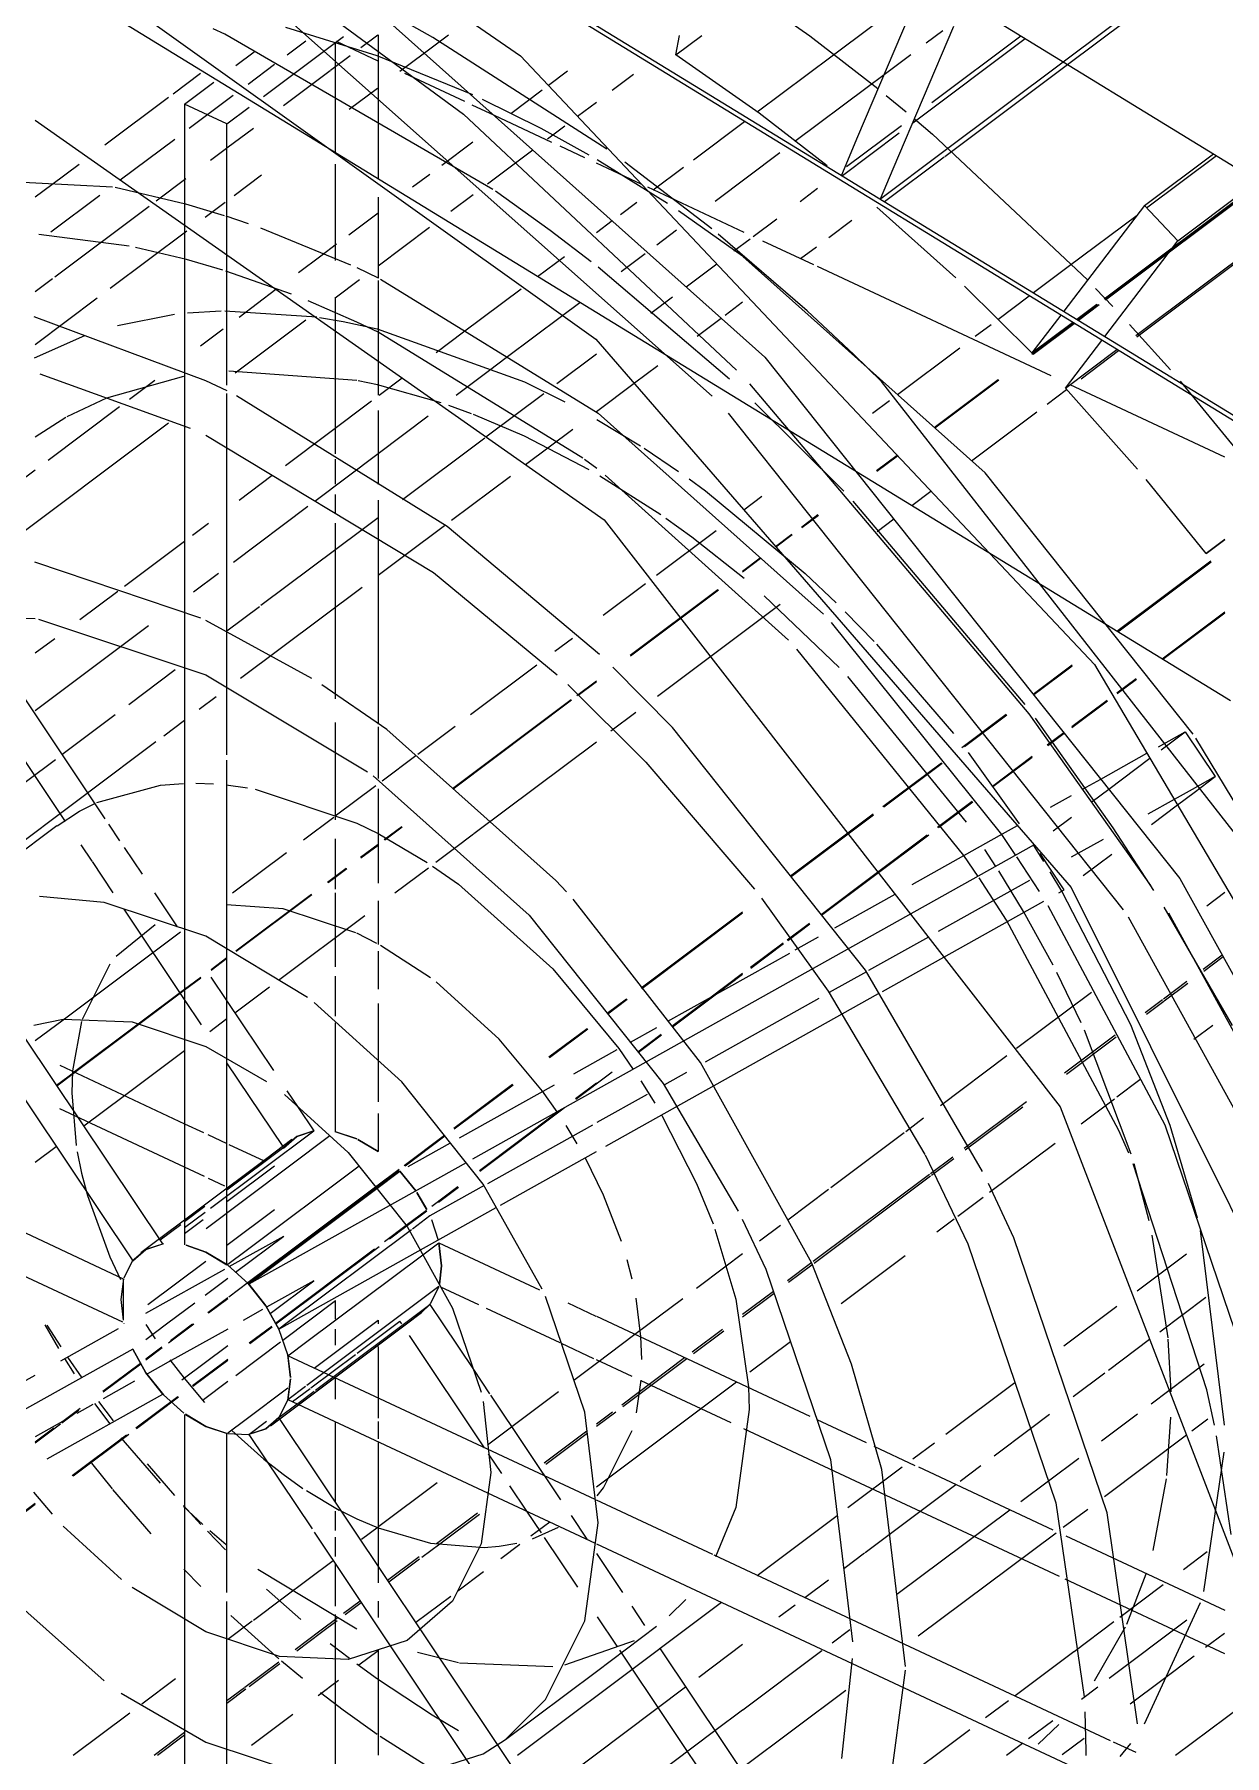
# Model space of a CAD drawing. Header units: metres. Extents: x 147 to 427, y -16 to 162.
# Drawn here: x 408.1048 to 408.1488, y -10.2872 to -10.2235 of the extents above; entities that cross this region are included whole.
import ezdxf

# ---------------------------------------------------------------- set-up
doc = ezdxf.new("R2010")
doc.units = ezdxf.units.M
doc.layers.add('P-SANR-FIXT', color=7, linetype='Continuous', lineweight=5)

# ---------------------------------------------------------------- blocks, each defined once
blk = doc.blocks.new('Bomba Jacuzzi1 - 15B-T 1_1_2CV TRIF_220_380V _1 1_2CV_-2414014-CAIXA D')
at = {"layer": 'P-SANR-FIXT', "color": 4, "lineweight": 15, "true_color": 0x00ffff}
for p, q in [((177.516278, -10.203446), (177.57141, -10.237236)), ((177.515048, -10.211928), (177.564715, -10.242341)), ((177.556903, -10.248194), (177.507237, -10.217781))]:
    blk.add_line(p, q, dxfattribs=at)
at = {"layer": 'P-SANR-FIXT', "color": 254, "lineweight": 15, "true_color": 0xbfffff}
for p, q in [((177.51168, -10.211284), (177.530629, -10.224324)), ((177.53638, -10.224297), (177.536515, -10.223577)), ((177.53638, -10.224297), (177.537339, -10.223579)), ((177.539455, -10.226456), (177.53638, -10.224297)), ((177.546327, -10.228051), (177.55087, -10.224647)), ((177.544158, -10.225792), (177.544904, -10.226408)), ((177.54197, -10.228397), (177.539455, -10.226456)), ((177.545207, -10.226662), (177.545872, -10.227228)), ((177.5431, -10.227333), (177.542503, -10.22874)), ((177.544102, -10.229719), (177.546298, -10.228073)), ((177.543948, -10.229625), (177.544421, -10.228513)), ((177.553396, -10.234675), (177.559498, -10.230103)), ((177.551908, -10.232937), (177.552543, -10.233604)), ((177.555039, -10.236365), (177.558573, -10.240689)), ((177.55294, -10.255932), (177.538323, -10.237549))]:
    blk.add_line(p, q, dxfattribs=at)
at = {"layer": 'P-SANR-FIXT', "color": 131, "lineweight": 15, "true_color": 0x80ffff}
for p, q in [((177.564485, -10.242424), (177.514903, -10.212037)), ((177.55087, -10.224647), (177.556176, -10.220672)), ((177.545319, -10.222109), (177.5431, -10.227333)), ((177.544421, -10.228513), (177.546663, -10.223234)), ((177.545872, -10.227228), (177.551604, -10.232623)), ((177.553711, -10.229866), (177.556264, -10.227953)), ((177.554951, -10.231173), (177.557431, -10.229315)), ((177.553711, -10.229866), (177.550728, -10.233777)), ((177.552254, -10.23471), (177.554951, -10.231173)), ((177.55316, -10.234265), (177.55468, -10.235953))]:
    blk.add_line(p, q, dxfattribs=at)
at = {"layer": 'P-SANR-FIXT', "color": 7, "lineweight": 15, "true_color": 0xdfffff}
for p, q in [((177.550708, -10.224548), (177.555994, -10.220587)), ((177.545146, -10.226804), (177.549305, -10.223688)), ((177.542536, -10.22876), (177.544641, -10.227183)), ((177.552223, -10.233318), (177.55798, -10.229005)), ((177.546731, -10.232544), (177.543818, -10.229931)), ((177.54124, -10.233766), (177.537943, -10.230924)), ((177.549551, -10.23532), (177.547058, -10.232854)), ((177.550616, -10.233924), (177.549551, -10.23532)), ((177.551214, -10.234074), (177.551949, -10.233524)), ((177.550793, -10.236626), (177.55214, -10.234859)), ((177.550793, -10.236626), (177.552696, -10.235199)), ((177.558121, -10.25446), (177.543988, -10.236383)), ((177.553458, -10.239619), (177.550793, -10.236626)), ((177.555998, -10.242741), (177.55378, -10.239999)), ((177.556686, -10.24222), (177.555998, -10.242741)), ((177.55424, -10.249891), (177.555225, -10.24934)), ((177.554332, -10.250009), (177.555225, -10.24934)), ((177.555225, -10.24934), (177.556335, -10.250999)), ((177.555555, -10.251583), (177.556335, -10.250999)), ((177.530077, -10.286618), (177.533435, -10.284102))]:
    blk.add_line(p, q, dxfattribs=at)
at = {"layer": 'P-SANR-FIXT', "color": 7, "lineweight": 15, "true_color": 0xefffff}
for p, q in [((177.542159, -10.224328), (177.545844, -10.221567)), ((177.533826, -10.227782), (177.527384, -10.22365)), ((177.546193, -10.227931), (177.550708, -10.224548)), ((177.518199, -10.226113), (177.519277, -10.225305)), ((177.519768, -10.226847), (177.518199, -10.226113)), ((177.518199, -10.226113), (177.518199, -10.268325)), ((177.519768, -10.226847), (177.520593, -10.226229)), ((177.519768, -10.236514), (177.519768, -10.226847)), ((177.537703, -10.230729), (177.534492, -10.228261)), ((177.552271, -10.233361), (177.558038, -10.22904)), ((177.538847, -10.231746), (177.536471, -10.230068)), ((177.550893, -10.23213), (177.553439, -10.230222)), ((177.553436, -10.234725), (177.559498, -10.230182)), ((177.550262, -10.236172), (177.541613, -10.232126)), ((177.549551, -10.23532), (177.551055, -10.234193)), ((177.512844, -10.236098), (177.5184, -10.2381)), ((177.556686, -10.239177), (177.550971, -10.236504)), ((177.519768, -10.250189), (177.519768, -10.236826)), ((177.518984, -10.238367), (177.527411, -10.243449)), ((177.555998, -10.242741), (177.556686, -10.242225)), ((177.518796, -10.24513), (177.512664, -10.243066)), ((177.527411, -10.243449), (177.531986, -10.247236)), ((177.507018, -10.244928), (177.512671, -10.24515)), ((177.51279, -10.245173), (177.518984, -10.247232)), ((177.52291, -10.247365), (177.518984, -10.245218)), ((177.518984, -10.247232), (177.524973, -10.250816)), ((177.536246, -10.249178), (177.534041, -10.246949)), ((177.503167, -10.249308), (177.51628, -10.268911)), ((177.558907, -10.255023), (177.555612, -10.249571)), ((177.519768, -10.269059), (177.519768, -10.250391)), ((177.525178, -10.250967), (177.530949, -10.256123)), ((177.556335, -10.250999), (177.555475, -10.25148)), ((177.554937, -10.252046), (177.555555, -10.251583)), ((177.513478, -10.252821), (177.511734, -10.254128)), ((177.549637, -10.253527), (177.528856, -10.265151)), ((177.550747, -10.255185), (177.549851, -10.253845)), ((177.537293, -10.261572), (177.532572, -10.25553)), ((177.544024, -10.258946), (177.549992, -10.255608)), ((177.55055, -10.255296), (177.550747, -10.255185)), ((177.530949, -10.256123), (177.535906, -10.262347)), ((177.488026, -10.258138), (177.515897, -10.271175)), ((177.51739, -10.26829), (177.510208, -10.257555)), ((177.533788, -10.264672), (177.543878, -10.259028)), ((177.518984, -10.260981), (177.521224, -10.262277)), ((177.535906, -10.262347), (177.538687, -10.267081)), ((177.521237, -10.265126), (177.516585, -10.268612)), ((177.52989, -10.266852), (177.533435, -10.264869)), ((177.52862, -10.265283), (177.520578, -10.269782)), ((177.515945, -10.269586), (177.508698, -10.266196)), ((177.521687, -10.27144), (177.52973, -10.266942)), ((177.52644, -10.267642), (177.528116, -10.270669)), ((177.538832, -10.267367), (177.539709, -10.269217)), ((177.516764, -10.268495), (177.51739, -10.26829)), ((177.518984, -10.268589), (177.518254, -10.268336)), ((177.51628, -10.268911), (177.516764, -10.268495)), ((177.519796, -10.269038), (177.520474, -10.26853)), ((177.515945, -10.269583), (177.515845, -10.270345)), ((177.515945, -10.271096), (177.515945, -10.269586)), ((177.520578, -10.269782), (177.521283, -10.269253)), ((177.533005, -10.274513), (177.531555, -10.270238)), ((177.515845, -10.270345), (177.515925, -10.271106)), ((177.528116, -10.270669), (177.52917, -10.273774)), ((177.515952, -10.271229), (177.515956, -10.271248)), ((177.521382, -10.275014), (177.526408, -10.271248)), ((177.51628, -10.272185), (177.511936, -10.274615)), ((177.51628, -10.272186), (177.516764, -10.273054)), ((177.522022, -10.272428), (177.522728, -10.2719)), ((177.533396, -10.277749), (177.522022, -10.272428)), ((177.522022, -10.272428), (177.522122, -10.273226)), ((177.522122, -10.273281), (177.522022, -10.27404)), ((177.513119, -10.276233), (177.51739, -10.273844)), ((177.522022, -10.27404), (177.533396, -10.27936)), ((177.518199, -10.274599), (177.518199, -10.316779)), ((177.518984, -10.275037), (177.518232, -10.274591)), ((177.521687, -10.274715), (177.52237, -10.274203)), ((177.537347, -10.298124), (177.521687, -10.274715)), ((177.529245, -10.274116), (177.529529, -10.276746)), ((177.533499, -10.278603), (177.533005, -10.274513)), ((177.519768, -10.275301), (177.518984, -10.275037)), ((177.519768, -10.281184), (177.519768, -10.275301)), ((177.519796, -10.275307), (177.520553, -10.275339)), ((177.520578, -10.275335), (177.521228, -10.274848)), ((177.520578, -10.275335), (177.522914, -10.278828)), ((177.513308, -10.278287), (177.512622, -10.277475)), ((177.537743, -10.279782), (177.533435, -10.277767)), ((177.553454, -10.286047), (177.552331, -10.278234)), ((177.51587, -10.280705), (177.513711, -10.278727)), ((177.522993, -10.278947), (177.535127, -10.297086)), ((177.533005, -10.28223), (177.533499, -10.278603)), ((177.533435, -10.279379), (177.556276, -10.290063)), ((177.552464, -10.286668), (177.537797, -10.279807)), ((177.519768, -10.317513), (177.519768, -10.28152)), ((177.528116, -10.281501), (177.52644, -10.28296)), ((177.533435, -10.284102), (177.535665, -10.282431)), ((177.542905, -10.283628), (177.542508, -10.287325)), ((177.544063, -10.290158), (177.544876, -10.284061)), ((177.551512, -10.285595), (177.551546, -10.287045)), ((177.553405, -10.287108), (177.552572, -10.286719))]:
    blk.add_line(p, q, dxfattribs=at)
at = {"layer": 'P-SANR-FIXT', "color": 7, "lineweight": 15, "true_color": 0xf7ffff}
for p, q in [((177.527384, -10.22365), (177.526395, -10.223091)), ((177.545852, -10.226058), (177.549145, -10.22359)), ((177.539385, -10.226406), (177.542159, -10.224328)), ((177.543456, -10.225487), (177.544084, -10.225016)), ((177.533164, -10.228005), (177.531392, -10.227024)), ((177.536065, -10.229798), (177.53347, -10.228184)), ((177.543956, -10.229608), (177.546193, -10.227931)), ((177.553796, -10.229955), (177.556376, -10.228022)), ((177.507839, -10.228782), (177.515537, -10.229175)), ((177.515636, -10.229194), (177.518227, -10.229805)), ((177.531722, -10.230789), (177.529698, -10.229337)), ((177.538909, -10.230861), (177.535336, -10.22919)), ((177.525356, -10.229563), (177.525356, -10.232557)), ((177.533244, -10.23195), (177.531722, -10.230789)), ((177.538522, -10.23155), (177.539127, -10.231096)), ((177.541486, -10.232067), (177.539597, -10.231184)), ((177.52545, -10.232589), (177.533507, -10.237554)), ((177.538357, -10.23629), (177.533496, -10.232148)), ((177.54961, -10.233091), (177.550893, -10.23213)), ((177.551272, -10.23411), (177.552038, -10.233536)), ((177.544576, -10.236863), (177.546879, -10.235137)), ((177.545954, -10.238094), (177.548325, -10.236318)), ((177.550117, -10.237212), (177.550834, -10.236674)), ((177.533507, -10.237554), (177.541833, -10.244991)), ((177.542586, -10.240437), (177.539303, -10.237171)), ((177.547316, -10.239311), (177.549735, -10.237498)), ((177.549304, -10.248335), (177.542934, -10.240804)), ((177.552698, -10.245619), (177.556165, -10.24302)), ((177.552725, -10.245636), (177.556181, -10.243046)), ((177.510241, -10.245065), (177.515251, -10.252555)), ((177.542121, -10.245298), (177.548421, -10.253143)), ((177.554368, -10.246642), (177.556686, -10.244904)), ((177.554396, -10.246658), (177.556686, -10.244942)), ((177.552691, -10.247898), (177.553402, -10.247366)), ((177.55271, -10.247922), (177.553423, -10.247387)), ((177.552102, -10.251087), (177.553807, -10.250133)), ((177.552397, -10.251459), (177.553917, -10.25032)), ((177.514956, -10.25196), (177.517313, -10.251319)), ((177.517313, -10.251319), (177.518158, -10.251252)), ((177.525356, -10.251451), (177.525356, -10.25319)), ((177.555475, -10.25148), (177.554819, -10.251847)), ((177.553976, -10.252766), (177.554937, -10.252046)), ((177.548356, -10.253182), (177.549018, -10.252812)), ((177.52536, -10.253108), (177.527177, -10.254179)), ((177.527367, -10.254305), (177.528328, -10.254982)), ((177.550141, -10.255762), (177.55447, -10.263881)), ((177.556972, -10.260207), (177.554441, -10.255826)), ((177.535858, -10.263532), (177.537142, -10.266052)), ((177.55447, -10.263881), (177.557919, -10.274047)), ((177.522173, -10.264425), (177.521237, -10.265126)), ((177.520474, -10.26853), (177.524654, -10.265398)), ((177.521283, -10.269253), (177.525317, -10.266231)), ((177.537142, -10.266052), (177.537751, -10.267548)), ((177.537823, -10.267743), (177.538592, -10.270326)), ((177.522728, -10.2719), (177.527018, -10.268685)), ((177.526408, -10.271248), (177.52697, -10.270827)), ((177.538592, -10.270326), (177.539063, -10.273577)), ((177.516764, -10.271823), (177.517531, -10.271248)), ((177.521944, -10.271248), (177.521687, -10.27144)), ((177.522022, -10.27404), (177.522676, -10.273551)), ((177.538984, -10.273562), (177.541337, -10.274663)), ((177.519796, -10.275281), (177.520474, -10.274773)), ((177.536746, -10.281439), (177.536132, -10.282047)), ((177.535776, -10.283237), (177.541044, -10.291111)), ((177.551546, -10.287045), (177.551545, -10.287218))]:
    blk.add_line(p, q, dxfattribs=at)
at = {"layer": 'P-SANR-FIXT', "color": 7, "lineweight": 15, "true_color": 0xfbffff}
for p, q in [((177.521123, -10.225832), (177.524085, -10.223613)), ((177.525356, -10.223548), (177.525356, -10.228876)), ((177.545638, -10.223852), (177.546255, -10.223389)), ((177.520095, -10.224693), (177.520771, -10.224186)), ((177.544084, -10.225016), (177.54507, -10.224278)), ((177.531659, -10.225417), (177.532366, -10.224888)), ((177.534018, -10.225606), (177.534815, -10.225009)), ((177.540783, -10.22749), (177.543456, -10.225487)), ((177.531392, -10.227024), (177.529221, -10.225942)), ((177.53274, -10.226564), (177.533435, -10.226043)), ((177.537023, -10.228176), (177.538919, -10.226756)), ((177.542693, -10.228424), (177.544725, -10.226902)), ((177.533006, -10.2281), (177.532091, -10.227672)), ((177.523787, -10.231905), (177.523787, -10.228336)), ((177.535122, -10.22909), (177.533435, -10.228301)), ((177.535542, -10.229286), (177.536662, -10.228447)), ((177.540971, -10.229715), (177.541623, -10.229226)), ((177.552255, -10.233346), (177.558018, -10.229028)), ((177.518227, -10.229805), (177.519658, -10.230232)), ((177.519728, -10.230255), (177.520548, -10.230529)), ((177.521002, -10.23069), (177.524336, -10.232057)), ((177.539236, -10.231015), (177.540112, -10.230358)), ((177.542031, -10.23105), (177.542883, -10.230411)), ((177.516143, -10.231378), (177.512808, -10.23094)), ((177.518269, -10.231867), (177.516379, -10.231424)), ((177.540986, -10.231833), (177.541575, -10.231391)), ((177.524571, -10.232166), (177.525358, -10.232543)), ((177.525356, -10.232639), (177.525356, -10.23688)), ((177.548291, -10.23408), (177.549451, -10.23321)), ((177.532936, -10.239216), (177.525358, -10.234559)), ((177.547453, -10.234708), (177.548038, -10.234269)), ((177.549595, -10.235366), (177.551113, -10.234229)), ((177.551367, -10.236275), (177.552755, -10.235235)), ((177.545938, -10.23808), (177.548308, -10.236304)), ((177.543651, -10.237556), (177.544286, -10.237081)), ((177.525356, -10.237453), (177.525356, -10.240195)), ((177.533451, -10.239602), (177.532999, -10.239262)), ((177.540539, -10.245947), (177.533765, -10.239842)), ((177.525356, -10.240773), (177.525356, -10.241504)), ((177.525356, -10.24221), (177.525356, -10.24906)), ((177.513799, -10.252663), (177.508672, -10.244998)), ((177.547033, -10.253919), (177.540852, -10.246277)), ((177.525356, -10.249159), (177.525356, -10.251069)), ((177.523787, -10.2526), (177.523787, -10.250129)), ((177.551424, -10.251466), (177.552102, -10.251087)), ((177.518618, -10.251245), (177.519263, -10.251268)), ((177.519734, -10.251307), (177.520528, -10.251416)), ((177.550242, -10.252127), (177.551019, -10.251693)), ((177.551784, -10.251919), (177.552397, -10.251459)), ((177.554819, -10.251847), (177.553843, -10.252393)), ((177.515389, -10.252761), (177.515796, -10.253368)), ((177.550343, -10.252998), (177.551015, -10.252495)), ((177.515965, -10.253622), (177.516624, -10.254607)), ((177.525356, -10.25319), (177.525356, -10.25494)), ((177.545121, -10.254992), (177.548356, -10.253182)), ((177.548421, -10.253143), (177.548945, -10.253914)), ((177.548984, -10.253971), (177.549816, -10.255247)), ((177.551453, -10.254657), (177.552504, -10.253869)), ((177.517085, -10.255296), (177.517925, -10.256551)), ((177.525356, -10.255593), (177.525356, -10.257209)), ((177.542253, -10.256596), (177.544486, -10.255347)), ((177.525356, -10.257451), (177.525356, -10.258864)), ((177.527301, -10.25844), (177.525448, -10.257243)), ((177.53608, -10.260049), (177.540589, -10.257527)), ((177.525356, -10.259388), (177.525356, -10.263025)), ((177.514385, -10.260058), (177.514058, -10.261883)), ((177.534693, -10.260825), (177.535667, -10.26028)), ((177.532607, -10.261991), (177.534208, -10.261096)), ((177.534262, -10.261059), (177.534797, -10.261828)), ((177.513579, -10.261679), (177.518199, -10.263839)), ((177.528375, -10.264359), (177.531883, -10.262397)), ((177.53508, -10.262256), (177.535595, -10.263085)), ((177.5224, -10.263241), (177.522977, -10.264104)), ((177.525356, -10.263457), (177.525356, -10.264872)), ((177.523579, -10.264294), (177.519, -10.267724)), ((177.519156, -10.266967), (177.522977, -10.264104)), ((177.526477, -10.265421), (177.528035, -10.264549)), ((177.525317, -10.266231), (177.526165, -10.265595)), ((177.518199, -10.267684), (177.518956, -10.267116)), ((177.51985, -10.269127), (177.521867, -10.267999)), ((177.520083, -10.269336), (177.521867, -10.267999)), ((177.526593, -10.267765), (177.521944, -10.271248)), ((177.527018, -10.268685), (177.52761, -10.268242)), ((177.52761, -10.268242), (177.531335, -10.269984)), ((177.516834, -10.270531), (177.518981, -10.268922)), ((177.534757, -10.269587), (177.534573, -10.268875)), ((177.516764, -10.270853), (177.519692, -10.269216)), ((177.518956, -10.27018), (177.519796, -10.269551)), ((177.522728, -10.273512), (177.52761, -10.269854)), ((177.527603, -10.269879), (177.527289, -10.270509)), ((177.517531, -10.271248), (177.518581, -10.270461)), ((177.521829, -10.271847), (177.523787, -10.27038)), ((177.523047, -10.273696), (177.527275, -10.270528)), ((177.527275, -10.270528), (177.527753, -10.271242)), ((177.532375, -10.270471), (177.533416, -10.270958)), ((177.535085, -10.271718), (177.534903, -10.270291)), ((177.513541, -10.272157), (177.513036, -10.271279)), ((177.513622, -10.272611), (177.51575, -10.271421)), ((177.527756, -10.271248), (177.528885, -10.272935)), ((177.533435, -10.270966), (177.538984, -10.273562)), ((177.518095, -10.273316), (177.519796, -10.272041)), ((177.52009, -10.27315), (177.521746, -10.27191)), ((177.510834, -10.27417), (177.512676, -10.27314)), ((177.518184, -10.273256), (177.51894, -10.274149)), ((177.518904, -10.274039), (177.519796, -10.273371)), ((177.520474, -10.274773), (177.522024, -10.273611)), ((177.522393, -10.274186), (177.522991, -10.273738)), ((177.539063, -10.273577), (177.539087, -10.274416)), ((177.519946, -10.275196), (177.521132, -10.276256)), ((177.54226, -10.276706), (177.538891, -10.27513)), ((177.541598, -10.274785), (177.543421, -10.275638)), ((177.517313, -10.277143), (177.515851, -10.275464)), ((177.525356, -10.2756), (177.525356, -10.278719)), ((177.543703, -10.275769), (177.545222, -10.27648)), ((177.556927, -10.279039), (177.556386, -10.275382)), ((177.54535, -10.27654), (177.550319, -10.278864)), ((177.550809, -10.279093), (177.556686, -10.281842)), ((177.533435, -10.279737), (177.534403, -10.281183)), ((177.550568, -10.280592), (177.549802, -10.280234)), ((177.534746, -10.281696), (177.535218, -10.282403)), ((177.525356, -10.283307), (177.525356, -10.287202)), ((177.540394, -10.292419), (177.534307, -10.28332))]:
    blk.add_line(p, q, dxfattribs=at)
at = {"layer": 'P-SANR-FIXT', "color": 7, "lineweight": 15, "true_color": 0xfeffff}
for p, q in [((177.525324, -10.224333), (177.521951, -10.22328)), ((177.521992, -10.224293), (177.52269, -10.22377)), ((177.52472, -10.224025), (177.525355, -10.223548)), ((177.527074, -10.22422), (177.527961, -10.223555)), ((177.523604, -10.22486), (177.524331, -10.224316)), ((177.525356, -10.224522), (177.523826, -10.223806)), ((177.526165, -10.2249), (177.527071, -10.224222)), ((177.52055, -10.225374), (177.521527, -10.224642)), ((177.521853, -10.226173), (177.523582, -10.224877)), ((177.528566, -10.226024), (177.526351, -10.224987)), ((177.524288, -10.226307), (177.525336, -10.225522)), ((177.518369, -10.227008), (177.519997, -10.225789)), ((177.529662, -10.226536), (177.528843, -10.226153)), ((177.519768, -10.227735), (177.520744, -10.227003)), ((177.527715, -10.228373), (177.52887, -10.227508)), ((177.51916, -10.228191), (177.519751, -10.227747)), ((177.529409, -10.22906), (177.531083, -10.227806)), ((177.520032, -10.229496), (177.521049, -10.228734)), ((177.526637, -10.229181), (177.52727, -10.228707)), ((177.512676, -10.22955), (177.513284, -10.229095)), ((177.513252, -10.230842), (177.515065, -10.229484)), ((177.528046, -10.230081), (177.528877, -10.229459)), ((177.513403, -10.232504), (177.516888, -10.229893)), ((177.518959, -10.2303), (177.519703, -10.229743)), ((177.524279, -10.230948), (177.525356, -10.230141)), ((177.533435, -10.230865), (177.534019, -10.230427)), ((177.535668, -10.231323), (177.536404, -10.230771)), ((177.51545, -10.232929), (177.518286, -10.230805)), ((177.523243, -10.231724), (177.523825, -10.231287)), ((177.522412, -10.232346), (177.523243, -10.231724)), ((177.531262, -10.232493), (177.532254, -10.23175)), ((177.534351, -10.232309), (177.535238, -10.231645)), ((177.512676, -10.233049), (177.513314, -10.232571)), ((177.523773, -10.233283), (177.524671, -10.232611)), ((177.512676, -10.235008), (177.51497, -10.233289)), ((177.520214, -10.233994), (177.521581, -10.232969)), ((177.535455, -10.233848), (177.53625, -10.233252)), ((177.515722, -10.234302), (177.517824, -10.233893)), ((177.518311, -10.233839), (177.519556, -10.233766)), ((177.519688, -10.233763), (177.52309, -10.233991)), ((177.530096, -10.235497), (177.532151, -10.233957)), ((177.532151, -10.233957), (177.532827, -10.233451)), ((177.518794, -10.235058), (177.519626, -10.234434)), ((177.520073, -10.236056), (177.522685, -10.234098)), ((177.527513, -10.235302), (177.528521, -10.234547)), ((177.537161, -10.234699), (177.538053, -10.234031)), ((177.549551, -10.235372), (177.551093, -10.234217)), ((177.512652, -10.235506), (177.514514, -10.23468)), ((177.529483, -10.235957), (177.530096, -10.235497)), ((177.534846, -10.236433), (177.535704, -10.235791)), ((177.518153, -10.236193), (177.515304, -10.236991)), ((177.516159, -10.237032), (177.517103, -10.236325)), ((177.524577, -10.236341), (177.519834, -10.236003)), ((177.525335, -10.236501), (177.52462, -10.236349)), ((177.527696, -10.237169), (177.525335, -10.236501)), ((177.525403, -10.236883), (177.52625, -10.236248)), ((177.528249, -10.236882), (177.529483, -10.235957)), ((177.515304, -10.236991), (177.513848, -10.237684)), ((177.521935, -10.239482), (177.525118, -10.237097)), ((177.529348, -10.238424), (177.53149, -10.236819)), ((177.513804, -10.237709), (177.512669, -10.238438)), ((177.513148, -10.239288), (177.515793, -10.237306)), ((177.525356, -10.239049), (177.527217, -10.237655)), ((177.528819, -10.237571), (177.527982, -10.237266)), ((177.533457, -10.237788), (177.535065, -10.238765)), ((177.510898, -10.24293), (177.517601, -10.237908)), ((177.530815, -10.239454), (177.532561, -10.238146)), ((177.523019, -10.240801), (177.525356, -10.239049)), ((177.526258, -10.240739), (177.529303, -10.238458)), ((177.509557, -10.241979), (177.512676, -10.239642)), ((177.543806, -10.239677), (177.544566, -10.239108)), ((177.520222, -10.240765), (177.521443, -10.23985)), ((177.52807, -10.241511), (177.530252, -10.239876)), ((177.53582, -10.241317), (177.533565, -10.239878)), ((177.523787, -10.241263), (177.523787, -10.240558)), ((177.53889, -10.241124), (177.539554, -10.240626)), ((177.518494, -10.242061), (177.519084, -10.241618)), ((177.520004, -10.24306), (177.522764, -10.240992)), ((177.524768, -10.241855), (177.525356, -10.241415)), ((177.541021, -10.241764), (177.541635, -10.241304)), ((177.541034, -10.241781), (177.541649, -10.24132)), ((177.543827, -10.241925), (177.54444, -10.241465)), ((177.521025, -10.24466), (177.524768, -10.241855)), ((177.526343, -10.242805), (177.527816, -10.241701)), ((177.535655, -10.243548), (177.537867, -10.24189)), ((177.540065, -10.24248), (177.54067, -10.242027)), ((177.540079, -10.242496), (177.540683, -10.242044)), ((177.515977, -10.243946), (177.518199, -10.242281)), ((177.525356, -10.243545), (177.526343, -10.242805)), ((177.518532, -10.244162), (177.519456, -10.24347)), ((177.538847, -10.243393), (177.539498, -10.242905)), ((177.538847, -10.24342), (177.539514, -10.24292)), ((177.541157, -10.24348), (177.542302, -10.244564)), ((177.514325, -10.245184), (177.515726, -10.244134)), ((177.52027, -10.247355), (177.524767, -10.243986)), ((177.533692, -10.245019), (177.53525, -10.243851)), ((177.534689, -10.246509), (177.537931, -10.244079)), ((177.534701, -10.246527), (177.537958, -10.244086)), ((177.519768, -10.245602), (177.520967, -10.244704)), ((177.535697, -10.248016), (177.540234, -10.244617)), ((177.542423, -10.246961), (177.539644, -10.244306)), ((177.515833, -10.246185), (177.516866, -10.245411)), ((177.542641, -10.244899), (177.543717, -10.246005)), ((177.531901, -10.246361), (177.532548, -10.245875)), ((177.512676, -10.248551), (177.515833, -10.246185)), ((177.543799, -10.246092), (177.546645, -10.249399)), ((177.528778, -10.2487), (177.531232, -10.246862)), ((177.547126, -10.252688), (177.542736, -10.247291)), ((177.532711, -10.247991), (177.533435, -10.247448)), ((177.532758, -10.247982), (177.533435, -10.247475)), ((177.518742, -10.2485), (177.51937, -10.24803)), ((177.528118, -10.251432), (177.532507, -10.248144)), ((177.528135, -10.251447), (177.532519, -10.248161)), ((177.533972, -10.249309), (177.534897, -10.248616)), ((177.526824, -10.250165), (177.528207, -10.249129)), ((177.546956, -10.249921), (177.548598, -10.248691)), ((177.547057, -10.249883), (177.548619, -10.248713)), ((177.528907, -10.253104), (177.533435, -10.249711)), ((177.550118, -10.249826), (177.550731, -10.249366)), ((177.550137, -10.24985), (177.55075, -10.24939)), ((177.508074, -10.254365), (177.513417, -10.250361)), ((177.525504, -10.251154), (177.526756, -10.250215)), ((177.544036, -10.252109), (177.546206, -10.250483)), ((177.544069, -10.252122), (177.546225, -10.250506)), ((177.547194, -10.250105), (177.54908, -10.252739)), ((177.54809, -10.251346), (177.549562, -10.250242)), ((177.548108, -10.251369), (177.549565, -10.250278)), ((177.509023, -10.255783), (177.514594, -10.251609)), ((177.523773, -10.252451), (177.525276, -10.251325)), ((177.540619, -10.25467), (177.543675, -10.25238)), ((177.540637, -10.254693), (177.543689, -10.252406)), ((177.546056, -10.25287), (177.54734, -10.251907)), ((177.54609, -10.252882), (177.547359, -10.251931)), ((177.522598, -10.253331), (177.523716, -10.252494)), ((177.525587, -10.253329), (177.526241, -10.252839)), ((177.524714, -10.253983), (177.525356, -10.253502)), ((177.524726, -10.254001), (177.525356, -10.253529)), ((177.52818, -10.253649), (177.528895, -10.253113)), ((177.541753, -10.256094), (177.545674, -10.253156)), ((177.541771, -10.256118), (177.545734, -10.253149)), ((177.548221, -10.254323), (177.547811, -10.253693)), ((177.54961, -10.253549), (177.549979, -10.254134)), ((177.519976, -10.255296), (177.521965, -10.253806)), ((177.52349, -10.2549), (177.524179, -10.254384)), ((177.523506, -10.254915), (177.524198, -10.254396)), ((177.525982, -10.255296), (177.527218, -10.25437)), ((177.549239, -10.255991), (177.548324, -10.254485)), ((177.550215, -10.254515), (177.550647, -10.255237)), ((177.520095, -10.257444), (177.522899, -10.255343)), ((177.52011, -10.25746), (177.52291, -10.255361)), ((177.521673, -10.258525), (177.524868, -10.256131)), ((177.535094, -10.25881), (177.538847, -10.255997)), ((177.535112, -10.258833), (177.538847, -10.256035)), ((177.550334, -10.257978), (177.549239, -10.255991)), ((177.514838, -10.259146), (177.518051, -10.256739)), ((177.540497, -10.257035), (177.541319, -10.25642)), ((177.540516, -10.257059), (177.541335, -10.256445)), ((177.539137, -10.258054), (177.540347, -10.257147)), ((177.539154, -10.258079), (177.540363, -10.257173)), ((177.51918, -10.25813), (177.519768, -10.257689)), ((177.51918, -10.258157), (177.519768, -10.257716)), ((177.555884, -10.258119), (177.556593, -10.257588)), ((177.555911, -10.258195), (177.55663, -10.257656)), ((177.518199, -10.258865), (177.518796, -10.258418)), ((177.518199, -10.258892), (177.518796, -10.258444)), ((177.520056, -10.259737), (177.521345, -10.25877)), ((177.537638, -10.259177), (177.538847, -10.258272)), ((177.537835, -10.259067), (177.538847, -10.258309)), ((177.543429, -10.258218), (177.54205, -10.258989)), ((177.551373, -10.260111), (177.550474, -10.258249)), ((177.554419, -10.259217), (177.555283, -10.25857)), ((177.554445, -10.259294), (177.555322, -10.258636)), ((177.513711, -10.259991), (177.514838, -10.259146)), ((177.516484, -10.26015), (177.518199, -10.258865)), ((177.516508, -10.260158), (177.518199, -10.258892)), ((177.518828, -10.260181), (177.518199, -10.25924)), ((177.533838, -10.259751), (177.534551, -10.259216)), ((177.533857, -10.259774), (177.534574, -10.259236)), ((177.536228, -10.260234), (177.537638, -10.259177)), ((177.536247, -10.260258), (177.537835, -10.259067)), ((177.548986, -10.261047), (177.551753, -10.258973)), ((177.553744, -10.259723), (177.55438, -10.259246)), ((177.553788, -10.259786), (177.554428, -10.259306)), ((177.512676, -10.260766), (177.513711, -10.259991)), ((177.519137, -10.260425), (177.519768, -10.259952)), ((177.514132, -10.261912), (177.516484, -10.26015)), ((177.514133, -10.261938), (177.516508, -10.260158)), ((177.531681, -10.261367), (177.533089, -10.260312)), ((177.531697, -10.261392), (177.533115, -10.26033)), ((177.534972, -10.261175), (177.535834, -10.260529)), ((177.534991, -10.261198), (177.53585, -10.260554)), ((177.550756, -10.261962), (177.55263, -10.260557)), ((177.550832, -10.262001), (177.552667, -10.260625)), ((177.553218, -10.264965), (177.551496, -10.260385)), ((177.555546, -10.26071), (177.55624, -10.260189)), ((177.515971, -10.262797), (177.518199, -10.261128)), ((177.546165, -10.26316), (177.548623, -10.261319)), ((177.51346, -10.262416), (177.514111, -10.261928)), ((177.513472, -10.262434), (177.514128, -10.261942)), ((177.532678, -10.262931), (177.534023, -10.261924)), ((177.52816, -10.264005), (177.530338, -10.262373)), ((177.528176, -10.264031), (177.530355, -10.262398)), ((177.532662, -10.262906), (177.533435, -10.262327)), ((177.55269, -10.262849), (177.553544, -10.262209)), ((177.514468, -10.263923), (177.515971, -10.262797)), ((177.529125, -10.265594), (177.532248, -10.263254)), ((177.547042, -10.264744), (177.549353, -10.263013)), ((177.54708, -10.264812), (177.549216, -10.263212)), ((177.551367, -10.263841), (177.552602, -10.262916)), ((177.52911, -10.265568), (177.532051, -10.263364)), ((177.544881, -10.264122), (177.545541, -10.263628)), ((177.554655, -10.263889), (177.555668, -10.267323)), ((177.521853, -10.264743), (177.522352, -10.264309)), ((177.522352, -10.264309), (177.521867, -10.264724)), ((177.52632, -10.265384), (177.527811, -10.264267)), ((177.526358, -10.265393), (177.527829, -10.26429)), ((177.542112, -10.266198), (177.544829, -10.264162)), ((177.512676, -10.265267), (177.513453, -10.264684)), ((177.521867, -10.264724), (177.519768, -10.266297)), ((177.545797, -10.265677), (177.54662, -10.265061)), ((177.545838, -10.265742), (177.546666, -10.265123)), ((177.54798, -10.266378), (177.550414, -10.264554)), ((177.518932, -10.265794), (177.518199, -10.265451)), ((177.525269, -10.266171), (177.52614, -10.265518)), ((177.525288, -10.266195), (177.52614, -10.265556)), ((177.541454, -10.268931), (177.545758, -10.265706)), ((177.541497, -10.268995), (177.545796, -10.265774)), ((177.553887, -10.267432), (177.553328, -10.265329)), ((177.519689, -10.266148), (177.519086, -10.265866)), ((177.522151, -10.268508), (177.525269, -10.266171)), ((177.522166, -10.268534), (177.525288, -10.266195)), ((177.527347, -10.266888), (177.528315, -10.266163)), ((177.527597, -10.266739), (177.528335, -10.266185)), ((177.540516, -10.267393), (177.542028, -10.266261)), ((177.518953, -10.266908), (177.518199, -10.267473)), ((177.526403, -10.267596), (177.527151, -10.267036)), ((177.52644, -10.267605), (177.527165, -10.267062)), ((177.546807, -10.267258), (177.547744, -10.266555)), ((177.5256, -10.268198), (177.526403, -10.267596)), ((177.525778, -10.268101), (177.52644, -10.267605)), ((177.539474, -10.268174), (177.540244, -10.267597)), ((177.546033, -10.267837), (177.546673, -10.267358)), ((177.554588, -10.271758), (177.554005, -10.267961)), ((177.555782, -10.267797), (177.556663, -10.274999)), ((177.520553, -10.269705), (177.522151, -10.268508)), ((177.520578, -10.269724), (177.522166, -10.268534)), ((177.521565, -10.271221), (177.525232, -10.268473)), ((177.52158, -10.271247), (177.525396, -10.268388)), ((177.540505, -10.269642), (177.541408, -10.268966)), ((177.542496, -10.270488), (177.544863, -10.268714)), ((177.553442, -10.270023), (177.555273, -10.268651)), ((177.537138, -10.269924), (177.538189, -10.269137)), ((177.54055, -10.269705), (177.541408, -10.269062)), ((177.519065, -10.27082), (177.519796, -10.270272)), ((177.519836, -10.270242), (177.520553, -10.269705)), ((177.522977, -10.269657), (177.521236, -10.270631)), ((177.538847, -10.270981), (177.540011, -10.270109)), ((177.554278, -10.271534), (177.555986, -10.270254)), ((177.51909, -10.270839), (177.519796, -10.27031)), ((177.526968, -10.270828), (177.527275, -10.270528)), ((177.527289, -10.270509), (177.526969, -10.270827)), ((177.534859, -10.271632), (177.536635, -10.270302)), ((177.550732, -10.272053), (177.552689, -10.270587)), ((177.513099, -10.271289), (177.513615, -10.272094)), ((177.517606, -10.271951), (177.518544, -10.271248)), ((177.517672, -10.271864), (177.518494, -10.271248)), ((177.520589, -10.271953), (177.521423, -10.271327)), ((177.520614, -10.271971), (177.521438, -10.271354)), ((177.523787, -10.272034), (177.523787, -10.271438)), ((177.526232, -10.271248), (177.526165, -10.271149)), ((177.536982, -10.272283), (177.538106, -10.271441)), ((177.537025, -10.272347), (177.538147, -10.271506)), ((177.516764, -10.272544), (177.517356, -10.272101)), ((177.516764, -10.272581), (177.517375, -10.272124)), ((177.533439, -10.272696), (177.534859, -10.271632)), ((177.552381, -10.272956), (177.553907, -10.271813)), ((177.554697, -10.273756), (177.554593, -10.27181)), ((177.513867, -10.272474), (177.514394, -10.273244)), ((177.515173, -10.273736), (177.516564, -10.272694)), ((177.515189, -10.273761), (177.516578, -10.272721)), ((177.517596, -10.272667), (177.516824, -10.273099)), ((177.51849, -10.273525), (177.519796, -10.272547)), ((177.518509, -10.273548), (177.519796, -10.272584)), ((177.532601, -10.273324), (177.533435, -10.272699)), ((177.534375, -10.274236), (177.5367, -10.272494)), ((177.534415, -10.274302), (177.536779, -10.272531)), ((177.55396, -10.274201), (177.555925, -10.272728)), ((177.523787, -10.274027), (177.523787, -10.273254)), ((177.533435, -10.277277), (177.53862, -10.273392)), ((177.546361, -10.275329), (177.548923, -10.273409)), ((177.551073, -10.273936), (177.552244, -10.273059)), ((177.516399, -10.275092), (177.517946, -10.273933)), ((177.516422, -10.275112), (177.517971, -10.273951)), ((177.530307, -10.275043), (177.532034, -10.273749)), ((177.513652, -10.274913), (177.51429, -10.274435)), ((177.513693, -10.274845), (177.514338, -10.274362)), ((177.515017, -10.274113), (177.515552, -10.274829)), ((177.533435, -10.275036), (177.534158, -10.274494)), ((177.533435, -10.27494), (177.534027, -10.274496)), ((177.549502, -10.275113), (177.550199, -10.274591)), ((177.552122, -10.275578), (177.553463, -10.274574)), ((177.554548, -10.27686), (177.554695, -10.274695)), ((177.512676, -10.275645), (177.513609, -10.274946)), ((177.512676, -10.275608), (177.513359, -10.275095)), ((177.514042, -10.276858), (177.516049, -10.275354)), ((177.51408, -10.276867), (177.51614, -10.275324)), ((177.529405, -10.275719), (177.530299, -10.275049)), ((177.531509, -10.276383), (177.533088, -10.2752)), ((177.531561, -10.276441), (177.533099, -10.275288)), ((177.548152, -10.276125), (177.549502, -10.275113)), ((177.552233, -10.277632), (177.55527, -10.275357)), ((177.555471, -10.275206), (177.556065, -10.274761)), ((177.545141, -10.276243), (177.545943, -10.275642)), ((177.556646, -10.275996), (177.555899, -10.281152)), ((177.515533, -10.277352), (177.514772, -10.276405)), ((177.516818, -10.276422), (177.517826, -10.277599)), ((177.529933, -10.276781), (177.529445, -10.276052)), ((177.542743, -10.278039), (177.544748, -10.276537)), ((177.546896, -10.277066), (177.547663, -10.276491)), ((177.550159, -10.277049), (177.551281, -10.276208)), ((177.525387, -10.278729), (177.527539, -10.277117)), ((177.530867, -10.278177), (177.530238, -10.277237)), ((177.543376, -10.279704), (177.546734, -10.277187)), ((177.549141, -10.277812), (177.550159, -10.277049)), ((177.554035, -10.279625), (177.554534, -10.276979)), ((177.511637, -10.27866), (177.512676, -10.277882)), ((177.51165, -10.278688), (177.512676, -10.277919)), ((177.516962, -10.279018), (177.51555, -10.277373)), ((177.518153, -10.277965), (177.518805, -10.278671)), ((177.523787, -10.278893), (177.523787, -10.278173)), ((177.527517, -10.279374), (177.529041, -10.278233)), ((177.527639, -10.27938), (177.529106, -10.278281)), ((177.53939, -10.280552), (177.54235, -10.278334)), ((177.544553, -10.281249), (177.548729, -10.27812)), ((177.550712, -10.278773), (177.551615, -10.278096)), ((177.519042, -10.27892), (177.519716, -10.27961)), ((177.523787, -10.279856), (177.523787, -10.279132)), ((177.524743, -10.279212), (177.525356, -10.278753)), ((177.531015, -10.279091), (177.531708, -10.278571)), ((177.545346, -10.282793), (177.550442, -10.278974)), ((177.526976, -10.279876), (177.527639, -10.27938)), ((177.529902, -10.279925), (177.530607, -10.279396)), ((177.542587, -10.280295), (177.543353, -10.279721)), ((177.555158, -10.280329), (177.55604, -10.279668)), ((177.518803, -10.280966), (177.518175, -10.280325)), ((177.521843, -10.281385), (177.523696, -10.279997)), ((177.52571, -10.280729), (177.526878, -10.279853)), ((177.525753, -10.280793), (177.526896, -10.279936)), ((177.528305, -10.281121), (177.529256, -10.280408)), ((177.521226, -10.281055), (177.522503, -10.282178)), ((177.541146, -10.281374), (177.54203, -10.280712)), ((177.552799, -10.282096), (177.554411, -10.280888)), ((177.553058, -10.282353), (177.553781, -10.280497)), ((177.520746, -10.282207), (177.521843, -10.281385)), ((177.524078, -10.281951), (177.524694, -10.28149)), ((177.524137, -10.282003), (177.524737, -10.281554)), ((177.526751, -10.282285), (177.528045, -10.281316)), ((177.540192, -10.282089), (177.540786, -10.281644)), ((177.555782, -10.281563), (177.553706, -10.28605)), ((177.5198, -10.282916), (177.520704, -10.282238)), ((177.521687, -10.283634), (177.519906, -10.282037)), ((177.523208, -10.282604), (177.523886, -10.282095)), ((177.523266, -10.282656), (177.52385, -10.282219)), ((177.551108, -10.283363), (177.552587, -10.282255)), ((177.55241, -10.284355), (177.555288, -10.282199)), ((177.52229, -10.283291), (177.523208, -10.282604)), ((177.522357, -10.283338), (177.523266, -10.282656)), ((177.542156, -10.283046), (177.542814, -10.282553)), ((177.551865, -10.284457), (177.553008, -10.282459)), ((177.556672, -10.282699), (177.555973, -10.283223)), ((177.523591, -10.28307), (177.524298, -10.283618)), ((177.524642, -10.283866), (177.525356, -10.283331)), ((177.530515, -10.287202), (177.535787, -10.283252)), ((177.538852, -10.285522), (177.541777, -10.28333)), ((177.548926, -10.284998), (177.551102, -10.283368)), ((177.555552, -10.283539), (177.554353, -10.284437)), ((177.520425, -10.284689), (177.521684, -10.283745)), ((177.52059, -10.284661), (177.521726, -10.28381)), ((177.522566, -10.284366), (177.521786, -10.283719)), ((177.524577, -10.283826), (177.525335, -10.284376)), ((177.516621, -10.285298), (177.517861, -10.284369)), ((177.519768, -10.285181), (177.520412, -10.284698)), ((177.519768, -10.285277), (177.52047, -10.284752)), ((177.52314, -10.284991), (177.5239, -10.284422)), ((177.525335, -10.284376), (177.527365, -10.285716)), ((177.532238, -10.288049), (177.536739, -10.284676)), ((177.551381, -10.285126), (177.551985, -10.284674)), ((177.554353, -10.284437), (177.553187, -10.285311)), ((177.537821, -10.286294), (177.538847, -10.285525)), ((177.547836, -10.285815), (177.548681, -10.285182)), ((177.554867, -10.287202), (177.557377, -10.285322)), ((177.514079, -10.287202), (177.516173, -10.285634)), ((177.520677, -10.286837), (177.52221, -10.285688)), ((177.527365, -10.285716), (177.528331, -10.28629)), ((177.549428, -10.28659), (177.550324, -10.285918)), ((177.54978, -10.286801), (177.55055, -10.286067)), ((177.51707, -10.287202), (177.518199, -10.286357)), ((177.517199, -10.287202), (177.518199, -10.286453)), ((177.527595, -10.287887), (177.525436, -10.286509)), ((177.534482, -10.288796), (177.537821, -10.286294)), ((177.544253, -10.2885), (177.547253, -10.286252)), ((177.548611, -10.287202), (177.549206, -10.286756)), ((177.55149, -10.286582), (177.550671, -10.287196)), ((177.553195, -10.286768), (177.552807, -10.287252))]:
    blk.add_line(p, q, dxfattribs=at)
at = {"layer": 'P-SANR-FIXT', "color": 7, "lineweight": 15, "true_color": 0xfdffff}
for p, q in [((177.523787, -10.227915), (177.523787, -10.223836)), ((177.528863, -10.225776), (177.525324, -10.224333)), ((177.517771, -10.225732), (177.518784, -10.224973)), ((177.530266, -10.226461), (177.531427, -10.225592)), ((177.515254, -10.227618), (177.5176, -10.22586)), ((177.53179, -10.227531), (177.529662, -10.226536)), ((177.531631, -10.227395), (177.532264, -10.226921)), ((177.515816, -10.228921), (177.517833, -10.227409)), ((177.53783, -10.229702), (177.540222, -10.22791)), ((177.513284, -10.229095), (177.514297, -10.228335)), ((177.517149, -10.229697), (177.51825, -10.228872)), ((177.534326, -10.230197), (177.534936, -10.22974)), ((177.525356, -10.232097), (177.52726, -10.23067)), ((177.51962, -10.232257), (177.518269, -10.231867)), ((177.536756, -10.232873), (177.537888, -10.232025)), ((177.52215, -10.233143), (177.519728, -10.232291)), ((177.523787, -10.239053), (177.523787, -10.233264)), ((177.528521, -10.234547), (177.530652, -10.23295)), ((177.538201, -10.23392), (177.538847, -10.233436)), ((177.551253, -10.234098), (177.552008, -10.233532)), ((177.531974, -10.236456), (177.533435, -10.235361)), ((177.533435, -10.237491), (177.534834, -10.236443)), ((177.5352, -10.238852), (177.536476, -10.239708)), ((177.523787, -10.24018), (177.523787, -10.239249)), ((177.543817, -10.239696), (177.544581, -10.239124)), ((177.545103, -10.240968), (177.545816, -10.240434)), ((177.523787, -10.248114), (177.523787, -10.241619)), ((177.525356, -10.241504), (177.525356, -10.24221)), ((177.512676, -10.24642), (177.513393, -10.245882)), ((177.516131, -10.248327), (177.517854, -10.247037)), ((177.549597, -10.247942), (177.551043, -10.246859)), ((177.549616, -10.247965), (177.551043, -10.246896)), ((177.551031, -10.249142), (177.552335, -10.248165)), ((177.551031, -10.249179), (177.552346, -10.248194)), ((177.513662, -10.250178), (177.515636, -10.248698)), ((177.517427, -10.249485), (177.518199, -10.248907)), ((177.523787, -10.250129), (177.523787, -10.24899)), ((177.51461, -10.251596), (177.517141, -10.2497)), ((177.525607, -10.253341), (177.526253, -10.252857)), ((177.51478, -10.254129), (177.514374, -10.253522)), ((177.523787, -10.255165), (177.523787, -10.253305)), ((177.527501, -10.254158), (177.52818, -10.253649)), ((177.552181, -10.253322), (177.551007, -10.253979)), ((177.51556, -10.255296), (177.51479, -10.254144)), ((177.547558, -10.25469), (177.547033, -10.253919)), ((177.549465, -10.254841), (177.546084, -10.256733)), ((177.548607, -10.256306), (177.547596, -10.254747)), ((177.523787, -10.258039), (177.523787, -10.255296)), ((177.556022, -10.255774), (177.556686, -10.255277)), ((177.518199, -10.25924), (177.515964, -10.255899)), ((177.517114, -10.256479), (177.515671, -10.257654)), ((177.525318, -10.257172), (177.524571, -10.256795)), ((177.540796, -10.257411), (177.541659, -10.256928)), ((177.545721, -10.256936), (177.543508, -10.258173)), ((177.515438, -10.257938), (177.514406, -10.259989)), ((177.519175, -10.258419), (177.521484, -10.261872)), ((177.523787, -10.259859), (177.523787, -10.258385)), ((177.541662, -10.259206), (177.537459, -10.261557)), ((177.523787, -10.264138), (177.523787, -10.260103)), ((177.514058, -10.261883), (177.514026, -10.262693)), ((177.521844, -10.264689), (177.519768, -10.261586)), ((177.536776, -10.261939), (177.53595, -10.262401)), ((177.521986, -10.262622), (177.5224, -10.263241)), ((177.53199, -10.263398), (177.531448, -10.262632)), ((177.514026, -10.262693), (177.514185, -10.264641)), ((177.535317, -10.262755), (177.533452, -10.263798)), ((177.518199, -10.265451), (177.513587, -10.263294)), ((177.518199, -10.263839), (177.518902, -10.264168)), ((177.533289, -10.263889), (177.529408, -10.26606)), ((177.532728, -10.264579), (177.532323, -10.26391)), ((177.519065, -10.264245), (177.519768, -10.264574)), ((177.522977, -10.264104), (177.522352, -10.264309)), ((177.522352, -10.264309), (177.522975, -10.264104)), ((177.523759, -10.264132), (177.524571, -10.264402)), ((177.524571, -10.264402), (177.523787, -10.264138)), ((177.525356, -10.264872), (177.524615, -10.264423)), ((177.524615, -10.264423), (177.525357, -10.264872)), ((177.519841, -10.264608), (177.521141, -10.265216)), ((177.519768, -10.266721), (177.521532, -10.265399)), ((177.526163, -10.265593), (177.526752, -10.266328)), ((177.526752, -10.266328), (177.526165, -10.265595)), ((177.527154, -10.267004), (177.52679, -10.266385)), ((177.52679, -10.266385), (177.527157, -10.267009)), ((177.529281, -10.266131), (177.527275, -10.267254)), ((177.519768, -10.268332), (177.521532, -10.267011)), ((177.518057, -10.26758), (177.517296, -10.26815)), ((177.518199, -10.267896), (177.518885, -10.267382)), ((177.527275, -10.267254), (177.526629, -10.267738)), ((177.527332, -10.267384), (177.527587, -10.268145)), ((177.52761, -10.268242), (177.52771, -10.269094)), ((177.538189, -10.269137), (177.538847, -10.268644)), ((177.52771, -10.269094), (177.52763, -10.269778)), ((177.521366, -10.270865), (177.522977, -10.269657)), ((177.529092, -10.270547), (177.527684, -10.269888)), ((177.538847, -10.270885), (177.539985, -10.270032)), ((177.521085, -10.270716), (177.520367, -10.271117)), ((177.523787, -10.271069), (177.523787, -10.27038)), ((177.526969, -10.270827), (177.52679, -10.270944)), ((177.52679, -10.270944), (177.526968, -10.270828)), ((177.532092, -10.27195), (177.529367, -10.270675)), ((177.516771, -10.271266), (177.517114, -10.271797)), ((177.519796, -10.271437), (177.517596, -10.272667)), ((177.522995, -10.272883), (177.525356, -10.271114)), ((177.524586, -10.272332), (177.526165, -10.271149)), ((177.525356, -10.271114), (177.525356, -10.271248)), ((177.525356, -10.272085), (177.525356, -10.27473)), ((177.529298, -10.275832), (177.526518, -10.271676)), ((177.533341, -10.272534), (177.532144, -10.271974)), ((177.535117, -10.272559), (177.535085, -10.271718)), ((177.539114, -10.273022), (177.540618, -10.271895)), ((177.514126, -10.273094), (177.513765, -10.272525)), ((177.517659, -10.272573), (177.518184, -10.273256)), ((177.522871, -10.273617), (177.524528, -10.272375)), ((177.53476, -10.273198), (177.533435, -10.272578)), ((177.516342, -10.273369), (177.515191, -10.274013)), ((177.528885, -10.272935), (177.529487, -10.273835)), ((177.534923, -10.274534), (177.535088, -10.273326)), ((177.538425, -10.274912), (177.535093, -10.273354)), ((177.522197, -10.274122), (177.522848, -10.273635)), ((177.529517, -10.27388), (177.532111, -10.277757)), ((177.514809, -10.274226), (177.514207, -10.274563)), ((177.515445, -10.27495), (177.514878, -10.274189)), ((177.513688, -10.274853), (177.512676, -10.27542)), ((177.523787, -10.277853), (177.523787, -10.274865)), ((177.525356, -10.274857), (177.525356, -10.275495)), ((177.549802, -10.280234), (177.54226, -10.276706)), ((177.522708, -10.277415), (177.523922, -10.278133)), ((177.518869, -10.278668), (177.518158, -10.278001)), ((177.5314, -10.278974), (177.530867, -10.278177)), ((177.5325, -10.27834), (177.533086, -10.279216)), ((177.519734, -10.27942), (177.519132, -10.278903)), ((177.525356, -10.278719), (177.525356, -10.280822)), ((177.531073, -10.279194), (177.532028, -10.278773)), ((177.532745, -10.280984), (177.53152, -10.279154)), ((177.524571, -10.282536), (177.520908, -10.280339)), ((177.523787, -10.28169), (177.523787, -10.280132)), ((177.556686, -10.283454), (177.550778, -10.280691)), ((177.525356, -10.281505), (177.525356, -10.282109)), ((177.535792, -10.283248), (177.538065, -10.281545)), ((177.523787, -10.288016), (177.523787, -10.281998)), ((177.534203, -10.283164), (177.533481, -10.282084)), ((177.534835, -10.28297), (177.53225, -10.28387)), ((177.528328, -10.283785), (177.526814, -10.283404)), ((177.537225, -10.284313), (177.538847, -10.283097)), ((177.531829, -10.283933), (177.528375, -10.283794)), ((177.538847, -10.287663), (177.542671, -10.284797))]:
    blk.add_line(p, q, dxfattribs=at)
at = {"layer": 'P-SANR-FIXT', "color": 131, "lineweight": 15, "true_color": 0x80ffff}
for points in [[(177.510818, -10.212254, 0), (177.521789, -10.219504, 0), (177.539672, -10.235477, 0)], [(177.538078, -10.221303, 0), (177.541331, -10.223589, 0), (177.54385, -10.225542, 0)], [(177.554951, -10.231173, 0), (177.554333, -10.230516, 0), (177.553711, -10.229866, 0)], [(177.539672, -10.235477, 0), (177.555029, -10.254763, 0), (177.566812, -10.276048, 0), (177.57422, -10.297882, 0), (177.576746, -10.318775, 0)]]:
    blk.add_polyline3d(points, dxfattribs=at)
at = {"layer": 'P-SANR-FIXT', "color": 254, "lineweight": 15, "true_color": 0xbfffff}
for points in [[(177.537724, -10.236916, 0), (177.521024, -10.222076, 0), (177.510271, -10.214988, 0)], [(177.530629, -10.224324, 0), (177.551868, -10.246854, 0), (177.567633, -10.273525, 0)], [(177.543988, -10.236383, 0), (177.54296, -10.235375, 0), (177.54124, -10.233766, 0)], [(177.573793, -10.317393, 0), (177.571367, -10.297332, 0), (177.564255, -10.276369, 0), (177.553119, -10.256199, 0)]]:
    blk.add_polyline3d(points, dxfattribs=at)
at = {"layer": 'P-SANR-FIXT', "color": 7, "lineweight": 15, "true_color": 0xdfffff}
for points in [[(177.515936, -10.217229, 0), (177.528516, -10.226488, 0), (177.538621, -10.235962, 0)], [(177.512676, -10.226716, 0), (177.533722, -10.241495, 0), (177.550601, -10.263215, 0), (177.559967, -10.287574, 0)], [(177.539102, -10.236465, 0), (177.549437, -10.248681, 0), (177.553942, -10.25503, 0)], [(177.554609, -10.256038, 0), (177.564966, -10.274952, 0), (177.565848, -10.276981, 0)]]:
    blk.add_polyline3d(points, dxfattribs=at)
at = {"layer": 'P-SANR-FIXT', "color": 7, "lineweight": 15, "true_color": 0xefffff}
for points in [[(177.51685, -10.222986, 0), (177.533418, -10.234808, 0), (177.551002, -10.255102, 0), (177.562751, -10.278659, 0)], [(177.55552, -10.249432, 0), (177.547817, -10.239758, 0), (177.538855, -10.231752, 0)], [(177.51977, -10.23673, 0), (177.518984, -10.236353, 0), (177.512631, -10.233989, 0)], [(177.533545, -10.246476, 0), (177.527919, -10.241741, 0), (177.520122, -10.236905, 0)], [(177.532325, -10.25526, 0), (177.53193, -10.254837, 0), (177.525685, -10.249259, 0), (177.523278, -10.247597, 0)], [(177.532376, -10.247595, 0), (177.535265, -10.250464, 0), (177.53928, -10.255158, 0)], [(177.547721, -10.265607, 0), (177.543396, -10.258158, 0), (177.536246, -10.249178, 0)], [(177.522741, -10.259169, 0), (177.518984, -10.256903, 0), (177.515227, -10.255654, 0), (177.512831, -10.255432, 0)], [(177.53954, -10.255494, 0), (177.542009, -10.258934, 0), (177.545592, -10.264985, 0)], [(177.531427, -10.269957, 0), (177.529248, -10.266072, 0), (177.526241, -10.262296, 0), (177.522988, -10.259356, 0)], [(177.512622, -10.2602, 0), (177.513711, -10.259966, 0), (177.516254, -10.260074, 0), (177.518984, -10.260981, 0)], [(177.542871, -10.272731, 0), (177.541408, -10.269004, 0), (177.537293, -10.261572, 0)], [(177.52189, -10.26276, 0), (177.524256, -10.264899, 0), (177.52644, -10.267642, 0)], [(177.545596, -10.264993, 0), (177.547184, -10.268281, 0), (177.550437, -10.277869, 0), (177.551485, -10.285047, 0)], [(177.552331, -10.278234, 0), (177.548882, -10.268068, 0), (177.547943, -10.266056, 0)], [(177.517414, -10.268287, 0), (177.516764, -10.268495, 0), (177.516265, -10.26893, 0), (177.515952, -10.26956, 0)], [(177.518258, -10.268337, 0), (177.518984, -10.268589, 0), (177.519768, -10.269059, 0)], [(177.522121, -10.273224, 0), (177.522015, -10.272397, 0), (177.521702, -10.271472, 0), (177.521203, -10.270572, 0), (177.520553, -10.269755, 0), (177.519796, -10.269079, 0), (177.518984, -10.268589, 0)], [(177.539709, -10.269217, 0), (177.5421, -10.276264, 0), (177.542915, -10.283007, 0)], [(177.520578, -10.269782, 0), (177.521203, -10.270572, 0), (177.521687, -10.27144, 0)], [(177.51739, -10.273844, 0), (177.516764, -10.273054, 0), (177.51628, -10.272185, 0)], [(177.544877, -10.283925, 0), (177.543994, -10.276629, 0), (177.542872, -10.272733, 0)], [(177.516764, -10.273054, 0), (177.517414, -10.273871, 0), (177.518171, -10.274547, 0)], [(177.520553, -10.275339, 0), (177.521203, -10.275131, 0), (177.521702, -10.274696, 0), (177.522015, -10.274065, 0), (177.522122, -10.273281, 0)], [(177.518234, -10.274593, 0), (177.518984, -10.275037, 0), (177.519769, -10.275301, 0)], [(177.521687, -10.274715, 0), (177.521203, -10.275131, 0), (177.520578, -10.275335, 0)], [(177.529529, -10.276746, 0), (177.52917, -10.279381, 0), (177.528116, -10.281501, 0)], [(177.510601, -10.280062, 0), (177.511726, -10.28133, 0), (177.515227, -10.284457, 0)], [(177.52644, -10.28296, 0), (177.524256, -10.28366, 0), (177.521713, -10.283552, 0), (177.518984, -10.282644, 0), (177.516254, -10.280999, 0)], [(177.530074, -10.286618, 0), (177.531555, -10.285148, 0), (177.533005, -10.28223, 0)], [(177.515854, -10.284907, 0), (177.518984, -10.286722, 0), (177.522741, -10.287972, 0)], [(177.526241, -10.28812, 0), (177.529248, -10.287157, 0), (177.530074, -10.286618, 0)]]:
    blk.add_polyline3d(points, dxfattribs=at)
at = {"layer": 'P-SANR-FIXT', "color": 7, "lineweight": 15, "true_color": 0xf7ffff}
for points in [[(177.529605, -10.229273, 0), (177.519689, -10.223534, 0), (177.519254, -10.223332, 0)], [(177.554063, -10.255215, 0), (177.552563, -10.252896, 0), (177.549685, -10.248839, 0)], [(177.528328, -10.254982, 0), (177.531829, -10.258109, 0), (177.534262, -10.261059, 0)]]:
    blk.add_polyline3d(points, dxfattribs=at)
at = {"layer": 'P-SANR-FIXT', "color": 7, "lineweight": 15, "true_color": 0xfdffff}
for points in [[(177.525358, -10.234559, 0), (177.524571, -10.234181, 0), (177.522772, -10.233392, 0)], [(177.536866, -10.239985, 0), (177.537472, -10.240427, 0), (177.541157, -10.24348, 0)], [(177.550656, -10.255253, 0), (177.553195, -10.260172, 0), (177.554655, -10.263889, 0)], [(177.52454, -10.25678, 0), (177.521842, -10.255887, 0), (177.519744, -10.255738, 0)], [(177.514225, -10.264882, 0), (177.514385, -10.265665, 0), (177.514603, -10.266496, 0)], [(177.52763, -10.269778, 0), (177.52771, -10.269094, 0), (177.52761, -10.268242, 0)], [(177.533463, -10.277608, 0), (177.533704, -10.277314, 0), (177.534757, -10.275194, 0)], [(177.521132, -10.276256, 0), (177.521842, -10.276812, 0), (177.52258, -10.277331, 0)], [(177.52393, -10.278137, 0), (177.524571, -10.278458, 0), (177.525361, -10.278796, 0)], [(177.529288, -10.279519, 0), (177.529844, -10.279473, 0), (177.53049, -10.279359, 0)]]:
    blk.add_polyline3d(points, dxfattribs=at)
at = {"layer": 'P-SANR-FIXT', "color": 7, "lineweight": 15, "true_color": 0xfeffff}
for points in [[(177.523191, -10.234006, 0), (177.524069, -10.234157, 0), (177.525327, -10.234435, 0)], [(177.525327, -10.234435, 0), (177.530771, -10.236386, 0), (177.53227, -10.237133, 0)], [(177.533165, -10.239646, 0), (177.530771, -10.2384, 0), (177.528895, -10.2376, 0)], [(177.538907, -10.243673, 0), (177.536965, -10.242135, 0), (177.536006, -10.241445, 0)], [(177.525327, -10.286434, 0), (177.524069, -10.285535, 0), (177.523231, -10.284897, 0)]]:
    blk.add_polyline3d(points, dxfattribs=at)
at = {"layer": 'P-SANR-FIXT', "color": 7, "lineweight": 15, "true_color": 0xfbffff}
for points in [[(177.520814, -10.251467, 0), (177.524571, -10.252717, 0), (177.52536, -10.253108, 0)], [(177.513481, -10.252821, 0), (177.514307, -10.252282, 0), (177.51488, -10.251994, 0)], [(177.553136, -10.264932, 0), (177.552771, -10.264094, 0), (177.548607, -10.256306, 0)], [(177.531448, -10.262632, 0), (177.529844, -10.260712, 0), (177.527502, -10.258593, 0)], [(177.534366, -10.268198, 0), (177.533704, -10.266482, 0), (177.533029, -10.265115, 0)], [(177.556309, -10.274993, 0), (177.556024, -10.273682, 0), (177.553301, -10.265323, 0)], [(177.514603, -10.266496, 0), (177.515438, -10.26877, 0), (177.515832, -10.269599, 0)], [(177.539087, -10.274416, 0), (177.538592, -10.278044, 0), (177.537843, -10.279869, 0)], [(177.525361, -10.278796, 0), (177.527301, -10.279365, 0), (177.529288, -10.279519, 0)]]:
    blk.add_polyline3d(points, dxfattribs=at)

msp = doc.modelspace()

# ---------------------------------------------------------------- block references
at = {"layer": 'P-SANR-FIXT', "color": 4, "lineweight": 15, "true_color": 0x00ffff}
msp.add_blockref('Bomba Jacuzzi1 - 15B-T 1_1_2CV TRIF_220_380V _1 1_2CV_-2414014-CAIXA D', (230.592144, 0), dxfattribs=at)

doc.saveas('drawing.dxf')
